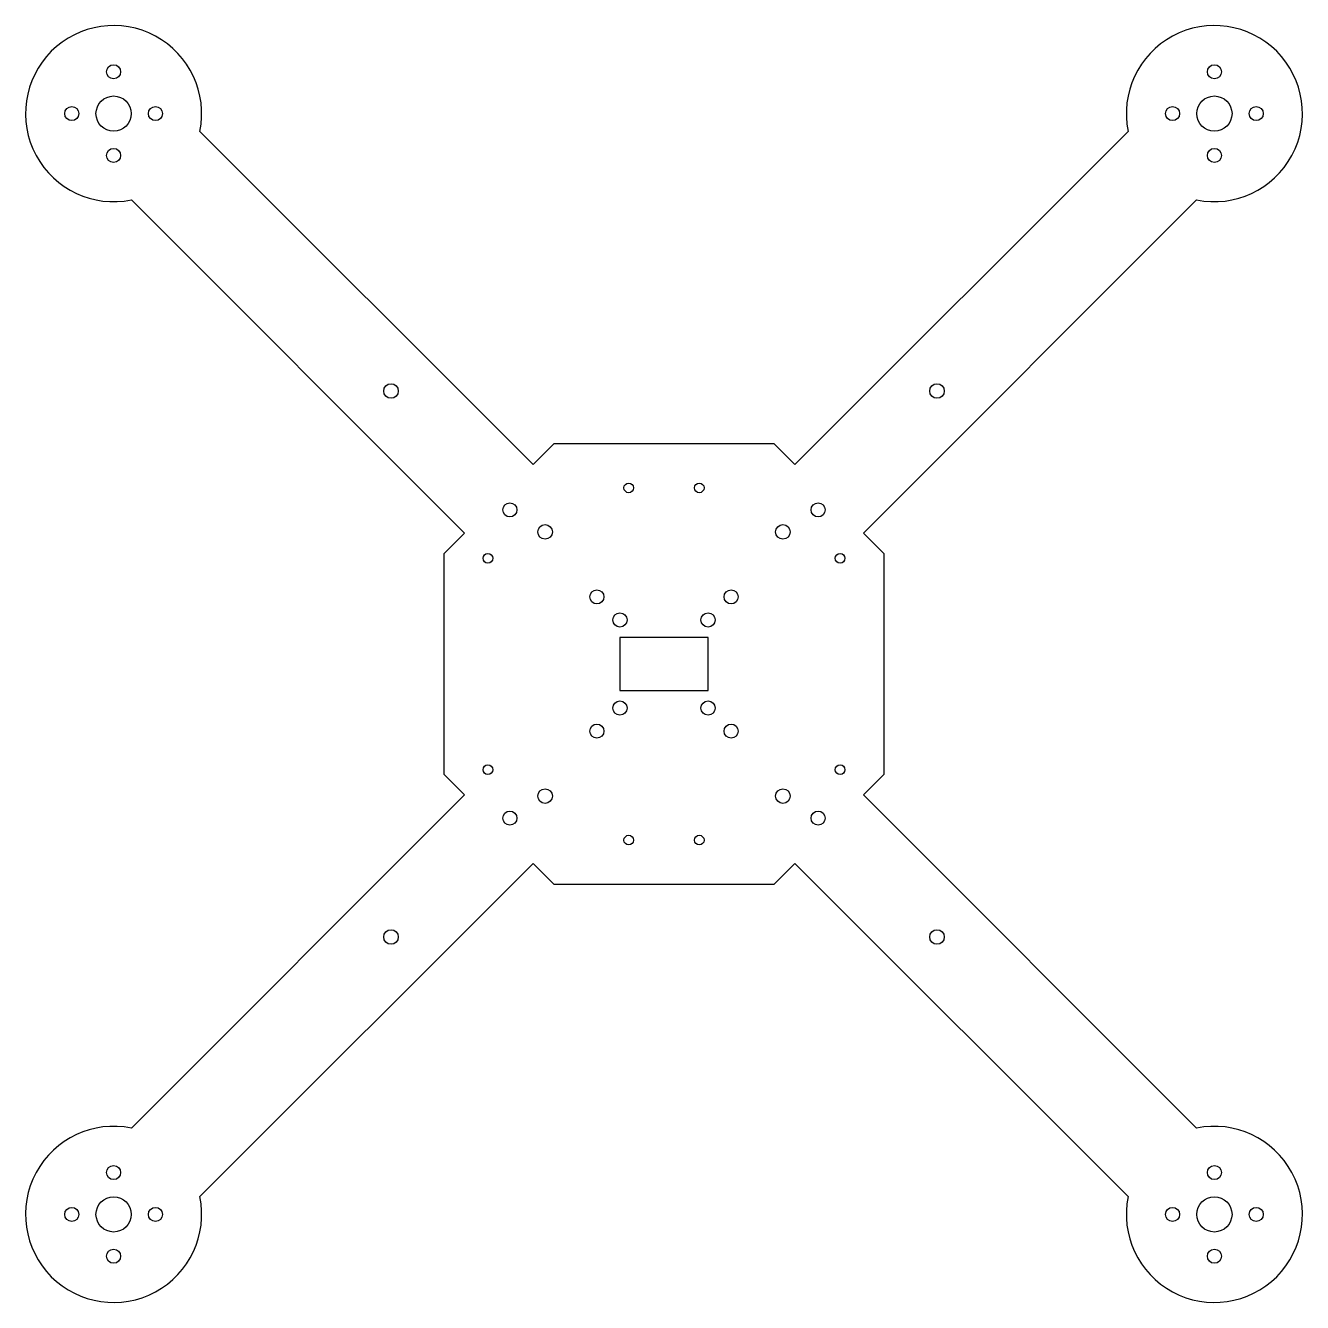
# Model space of a CAD drawing. Header units: millimetres. Extents: x -145 to 145, y -145 to 145.
import ezdxf

# ---------------------------------------------------------------- set-up
doc = ezdxf.new("R2010")
doc.units = ezdxf.units.MM

msp = doc.modelspace()

# ---------------------------------------------------------------- linework, layer by layer
at = {"color": 7, "linetype": 'Continuous', "lineweight": 25}
for p, q in [((-29.72, 45.28), (-105.41, 120.97)), ((105.41, 120.97), (29.72, 45.28)), ((-120.97, 105.41), (-45.28, 29.72)), ((45.28, 29.72), (120.97, 105.41)), ((-25, 50), (-29.72, 45.28)), ((25, 50), (-25, 50)), ((29.72, 45.28), (25, 50)), ((-45.28, 29.72), (-50, 25)), ((50, 25), (45.28, 29.72)), ((-50, 25), (-50, -25)), ((50, -25), (50, 25)), ((-10, 6), (-10, -6)), ((10, 6), (-10, 6)), ((10, -6), (10, 6)), ((-10, -6), (10, -6)), ((-50, -25), (-45.28, -29.72)), ((45.28, -29.72), (50, -25)), ((-45.28, -29.72), (-120.97, -105.41)), ((120.97, -105.41), (45.28, -29.72)), ((-105.41, -120.97), (-29.72, -45.28)), ((-29.72, -45.28), (-25, -50)), ((25, -50), (29.72, -45.28)), ((29.72, -45.28), (105.41, -120.97)), ((-25, -50), (25, -50))]:
    msp.add_line(p, q, dxfattribs=at)
for centre, radius in [((-125, 134.5), 1.6), ((125, 134.5), 1.6), ((-125, 125), 4), ((125, 125), 4), ((-134.5, 125), 1.6), ((-115.5, 125), 1.6), ((115.5, 125), 1.6), ((134.5, 125), 1.6), ((-125, 115.5), 1.6), ((125, 115.5), 1.6), ((-62, 62), 1.65), ((62, 62), 1.65), ((-8, 40), 1.1), ((8, 40), 1.1), ((-35, 35), 1.6), ((35, 35), 1.6), ((-27, 30), 1.65), ((27, 30), 1.65), ((-40, 24), 1.1), ((40, 24), 1.1), ((-15.25, 15.25), 1.6), ((15.25, 15.25), 1.6), ((10, 10), 1.6), ((-10, 10), 1.6), ((-10, -10), 1.6), ((10, -10), 1.6), ((-15.25, -15.25), 1.6), ((15.25, -15.25), 1.6), ((-40, -24), 1.1), ((40, -24), 1.1), ((-27, -30), 1.65), ((27, -30), 1.65), ((-35, -35), 1.6), ((35, -35), 1.6), ((-8, -40), 1.1), ((8, -40), 1.1), ((-62, -62), 1.65), ((62, -62), 1.65), ((-125, -115.5), 1.6), ((125, -115.5), 1.6), ((-125, -125), 4), ((125, -125), 4), ((-134.5, -125), 1.6), ((-115.5, -125), 1.6), ((115.5, -125), 1.6), ((134.5, -125), 1.6), ((-125, -134.5), 1.6), ((125, -134.5), 1.6)]:
    msp.add_circle(centre, radius, dxfattribs=at)
for centre, start, end in [((-125, 125), 348.367, 281.633), ((125, 125), 258.367, 191.633), ((-125, -125), 78.367, 11.633), ((125, -125), 168.367, 101.633)]:
    msp.add_arc(centre, 20, start, end, dxfattribs=at)

doc.saveas('drawing.dxf')
